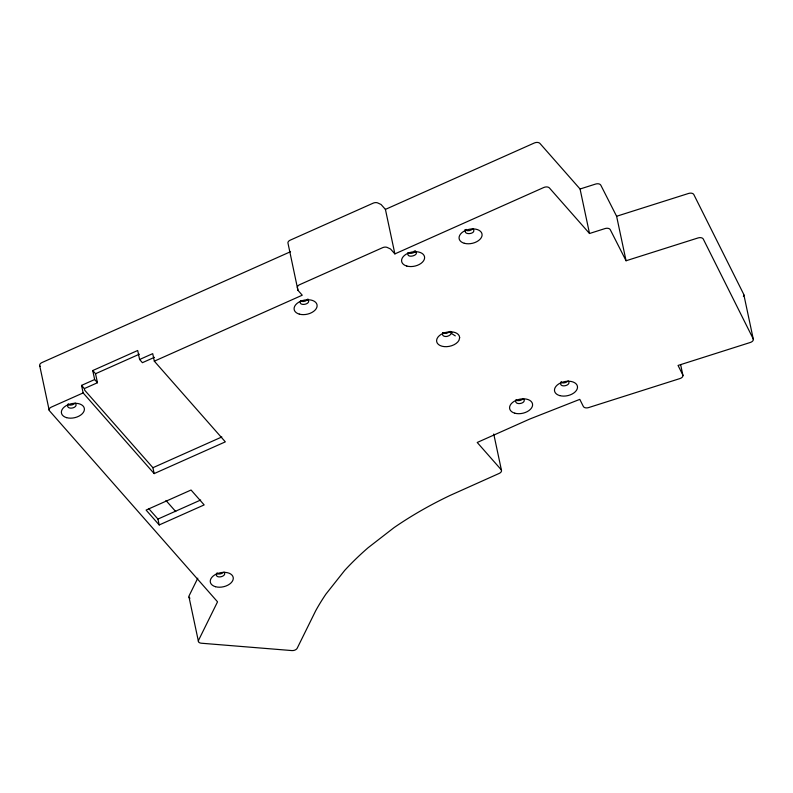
<?xml version="1.0" encoding="UTF-8"?>
<svg xmlns="http://www.w3.org/2000/svg" width="793" height="793" viewBox="0 0 793 793"><rect width="100%" height="100%" fill="white"/><g stroke="black" fill="none" stroke-linecap="round" stroke-linejoin="round"><path stroke-width="1.19" d="M67.593 404.856C66.434 410.804 79.478 407.771 75.256 403.082M560.621 382.761C559.343 388.441 572.12 385.418 568.274 380.957M216.37 573.864C215.062 579.475 227.769 576.471 224.032 572.06M197.794 578.166L189.14 595.712A4.243 2.617 -12 0 0 189.973 598.19M516.094 399.86C513.24 406.135 527.831 403.657 523.41 398.592M300.587 300.785C297.643 306.941 312.125 304.453 307.882 299.496M408.236 252.561C405.243 259.737 422.154 254.652 414.273 250.935M466.125 229.385C461.407 235.799 477.713 234.421 472.975 228.711M67.92 404.311L68.416 403.786M560.978 382.236L561.494 381.73M216.737 573.349L217.262 572.843M449.869 331.861L446.172 333.516L442.573 332.693M290.545 251.698L41.96 362.56A4.243 2.617 -12 0 0 40.086 366.356M589.516 233.499L549.41 187.941A4.243 2.617 -12 0 0 543.8 187.485L394.874 253.899L385.418 209.392L534.333 142.988A4.243 2.617 -12 0 1 539.954 143.444L580.06 189.002L589.516 233.499L605.059 228.562A4.243 2.617 -12 0 1 610.263 229.673L626.064 260.758L698.068 237.94A4.243 2.617 -12 0 1 703.282 239.05L753.181 338.799A4.243 2.617 -12 0 1 750.356 342.457L678.045 365.444L682.783 374.891A4.243 2.617 -12 0 1 679.958 378.558L588.565 407.602A4.243 2.617 -12 0 1 583.361 406.492L579.792 399.365L529.714 419.061L477.217 442.474L501.097 469.605A4.252 2.617 -12 0 1 499.213 473.411L450.146 495.407A311.917 192.035 -12 0 0 394.062 527.613L368.111 547.725A313.235 192.848 -12 0 0 344.707 570.395L325.973 594.046A323.286 199.033 -12 0 0 315.683 610.779L297.206 648.218A4.243 2.617 -12 0 1 291.913 650.577L201.244 643.212A4.243 2.617 -12 0 1 198.597 640.209L217.54 601.828L49.543 410.863A4.243 2.617 -12 0 1 51.416 407.067L83.136 392.922L154.159 473.599L225.331 441.86L154.318 361.172L152.712 353.648L139.608 359.497L137.695 350.496L92.741 370.549L94.654 379.54L97.46 382.732L84.345 388.58L81.54 385.388L94.654 379.54M92.741 370.549L95.547 373.731L139.38 354.193M154.427 357.326L142.413 362.688L139.608 359.497M154.318 361.172L302.252 295.204L297.94 290.307L287.918 242.836A4.243 2.617 -12 0 1 290.238 240.15L373.166 203.167A4.243 2.617 -12 0 1 377.537 202.849L381.066 204.495L385.418 209.392M84.345 388.58L84.692 390.215L152.91 467.711L221.822 436.973M148.697 508.561L157.946 519.068L200.659 500.026M159.205 524.956L204.158 504.913L191.054 490.024L146.1 510.068L159.205 524.956L157.946 519.068M580.06 189.002L595.593 184.065A4.243 2.617 -12 0 1 600.807 185.175L616.607 216.261L626.064 260.758M443.158 332.792A4.461 2.696 -12.8 0 0 443.099 335.588A4.461 2.696 -12.8 0 0 446.994 336.41L448.868 335.726A4.421 2.339 -19.7 0 0 451.227 333.308L455.301 335.885M616.607 216.261L688.611 193.442A4.243 2.617 -12 0 1 693.816 194.543L743.715 294.302A4.243 2.617 -12 0 1 743.388 296.354M451.088 332.247L451.911 332.594L451.138 332.247A4.461 2.696 -12.8 0 0 450.156 331.375M165.975 500.492L175.759 511.604M394.874 253.899L390.523 248.992L386.994 247.347A4.243 2.617 -12 0 0 382.623 247.674L299.695 284.657A4.243 2.617 -12 0 0 297.375 287.344L297.94 290.307M451.197 332.416L451.306 333.288M743.893 294.956L753.35 339.463M680.652 364.73L682.951 375.555M493.752 434.039L501.424 470.13M189.012 597.089L198.468 641.596M152.91 467.711L154.159 473.599M95.547 373.731L97.46 382.732M81.54 385.388L83.136 392.922M39.729 365.751L49.186 410.259M472.519 228.999A4.451 2.736 -12 0 1 464.936 229.603M567.699 381.255A4.451 2.736 -12 0 1 560.73 382.305M415.591 250.885A4.451 2.746 -12 0 1 408.137 252.798M523.023 398.81A4.451 2.736 -12 0 1 516.084 400.098M307.932 299.02A4.451 2.746 -12 0 1 300.468 300.944M223.329 572.447A4.451 2.746 -12 0 1 217.163 573.735M74.81 403.369A4.451 2.746 -12 0 1 67.851 404.519M459.662 337.659L458.978 340.326A11.667 7.177 -12 0 1 449.066 346.392A11.687 7.196 -12 0 1 436.715 341.793A11.687 7.196 -12 0 1 445.716 332.426A11.687 7.196 -12 0 1 459.226 335.826L459.662 337.659M66.592 417.653A11.687 7.196 -12 0 0 84.395 409.624A11.687 7.196 -12 0 0 67.663 404.906A11.687 7.196 -12 0 0 66.592 417.653M299.328 314.127A11.687 7.196 -12 0 0 317.111 306.078A11.687 7.196 -12 0 0 300.359 301.38A11.687 7.196 -12 0 0 299.328 314.127M464.311 243.282A11.687 7.196 -12 0 0 482.085 235.224A11.687 7.196 -12 0 0 465.322 230.535A11.687 7.196 -12 0 0 464.311 243.282M559.729 395.598A11.687 7.196 -12 0 0 577.502 387.539A11.687 7.196 -12 0 0 560.74 382.85A11.687 7.196 -12 0 0 559.729 395.598M514.796 413.193A11.687 7.196 -12 0 0 532.589 405.154A11.687 7.196 -12 0 0 515.856 400.445A11.687 7.196 -12 0 0 514.796 413.193M215.498 586.711A11.687 7.196 -12 0 0 233.271 578.652A11.687 7.196 -12 0 0 216.499 573.973A11.687 7.196 -12 0 0 215.498 586.711M406.819 266.061A11.687 7.196 -12 0 0 424.602 258.012A11.687 7.196 -12 0 0 407.85 253.314A11.687 7.196 -12 0 0 406.819 266.061"/></g></svg>
